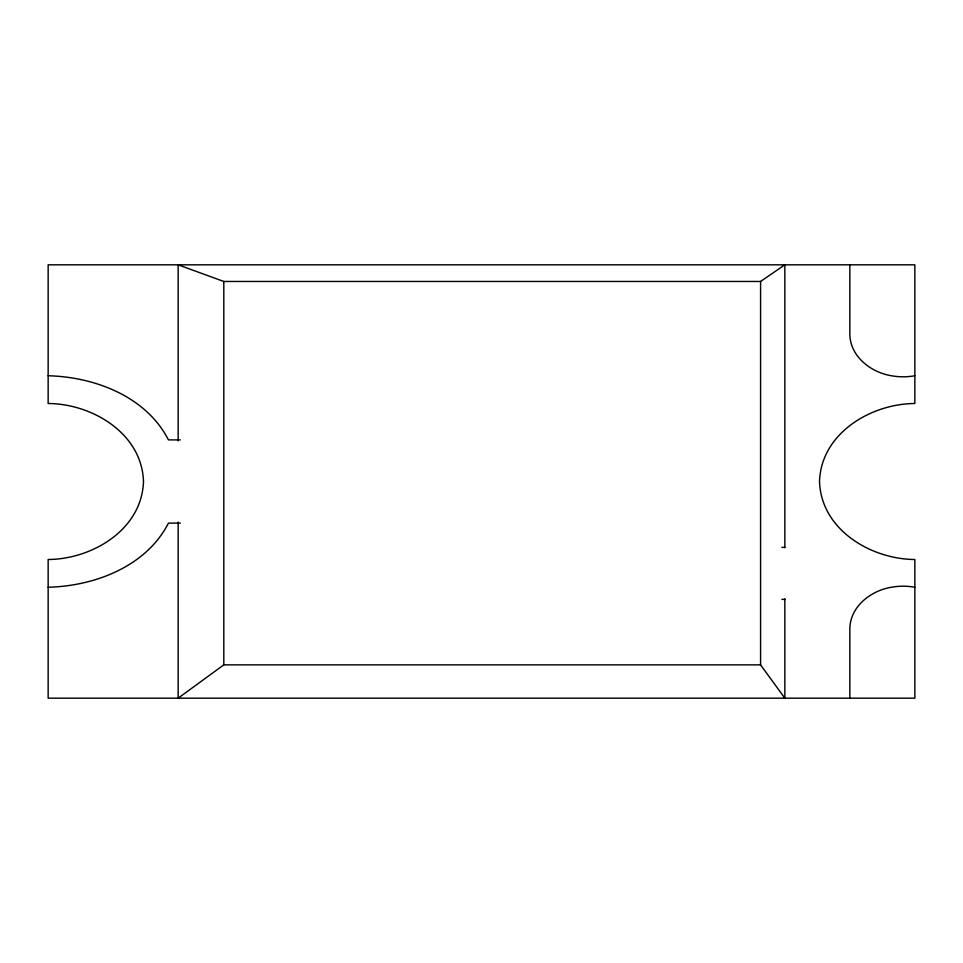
<?xml version="1.0" encoding="UTF-8"?>
<svg xmlns="http://www.w3.org/2000/svg" width="963" height="963" viewBox="0 0 963 963"><rect width="100%" height="100%" fill="white"/><g stroke="black" fill="none" stroke-linecap="round" stroke-linejoin="round"><path stroke-width="1.44" d="M784.845 598.866L784.845 698.175L760.577 664.867L223.813 664.867L178.155 698.175L178.155 522.127M178.155 440.873L178.155 264.825L223.813 281.461L760.577 281.461L784.845 264.825L784.845 547.706M48.15 587.237C94.711 586.094 146.244 566.521 168.453 523.102L180.322 523.102M180.322 439.898L168.453 439.898C146.244 396.479 94.711 376.906 48.15 375.763M781.86 547.369L784.845 547.369M781.86 599.371L784.845 599.371M849.848 264.825L849.848 334.161C850.052 356.322 870.745 372.32 891.172 375.714A66.291 66.291 0 0 0 914.85 375.763M849.848 698.175L849.848 628.839C850.052 606.678 870.745 590.68 891.172 587.286A66.291 66.291 0 0 1 914.85 587.237M760.577 281.461L760.577 664.867M223.813 281.461L223.813 664.867M143.487 481.5C141.946 529.578 92.292 559.226 48.15 559.503L48.15 698.175L914.85 698.175L914.85 559.503C870.708 559.226 821.054 529.578 819.513 481.5C821.054 433.422 870.708 403.774 914.85 403.497L914.85 264.825L48.15 264.825L48.15 403.497C92.292 403.774 141.946 433.422 143.487 481.5"/></g></svg>
